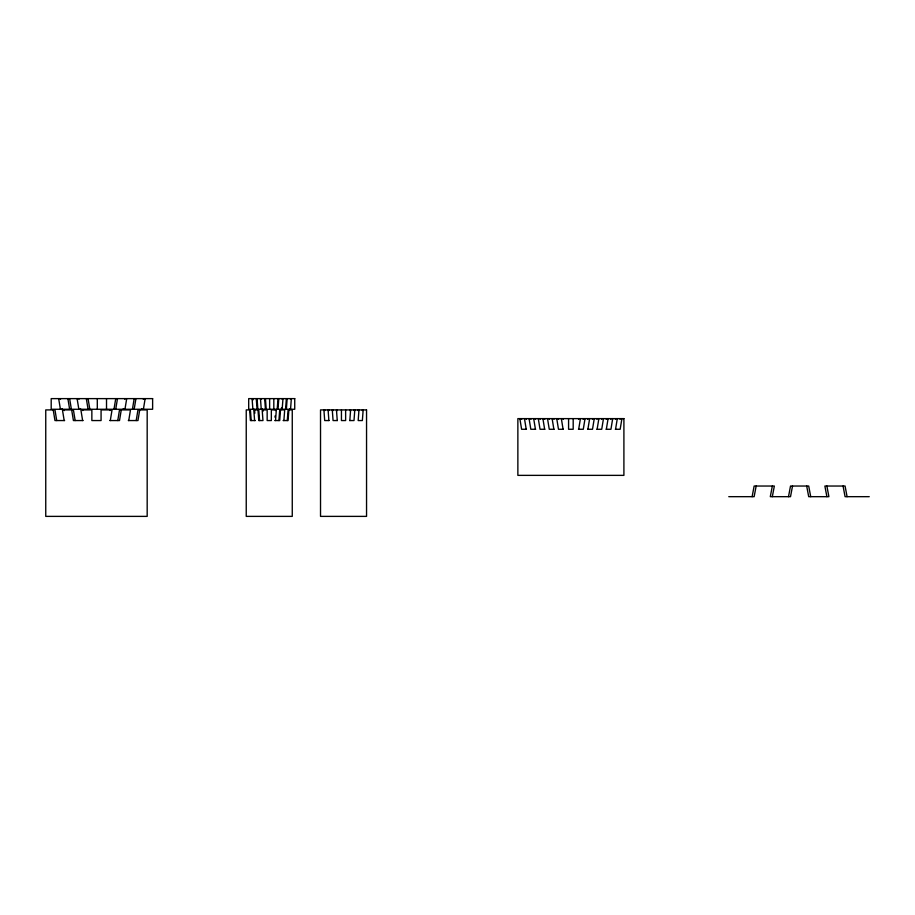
<?xml version="1.0" encoding="UTF-8"?>
<svg xmlns="http://www.w3.org/2000/svg" width="915" height="915" viewBox="0 0 915 915"><rect width="100%" height="100%" fill="white"/><g stroke="black" fill="none" stroke-linecap="round" stroke-linejoin="round"><path stroke-width="1.37" d="M274.98 417.229L275.083 415.902M275.472 410.572L275.529 409.909M275.529 420.557L276.319 409.909L271.343 409.909L271.343 420.557L267.157 420.557L267.157 409.909L262.182 409.909L262.971 420.557L258.785 420.557L257.996 409.909M277.199 409.268L278 398.62M278 409.268L278.789 398.62M278.915 420.557L279.716 409.909L284.691 409.909L283.89 420.557M280.505 409.909L279.716 420.557L274.729 420.557M281.385 409.268L281.488 407.93M282.129 399.283L282.175 398.62M282.175 409.268L282.975 398.62M285.572 409.268L286.361 398.62M286.361 409.268L287.161 398.62M287.287 420.557L288.076 409.909L292.262 409.909L292.262 516.38L246.238 516.38L246.238 409.909L250.413 409.909L251.213 420.557M288.877 409.909L288.076 420.557L283.101 420.557M289.758 409.268L289.803 408.605M290.501 399.283L290.547 398.62M290.547 409.268L291.347 398.62M349.759 410.572L349.816 409.909M349.816 420.557L350.605 409.909M353.945 410.572L354.002 409.909M354.791 409.909L354.002 420.557L349.713 420.557M358.131 410.572L358.177 409.909M358.977 409.909L358.177 420.557L362.363 420.557L363.163 409.909M362.317 410.572L362.363 409.909M110.189 410.572L110.292 409.909M110.292 420.557L112.042 409.909L101.073 409.909L101.073 420.557L91.855 420.557L91.855 409.909L80.886 409.909L82.636 420.557M113.986 409.268L115.736 398.62M115.736 409.268L117.486 398.62M117.772 420.557L119.51 409.909L130.479 409.909L128.74 420.557M121.26 409.909L119.51 420.557L109.869 420.557M123.205 409.268L123.319 408.605M124.852 399.283L124.955 398.62M124.955 409.268L126.705 398.62M132.435 409.268L134.173 398.62M134.173 409.268L135.923 398.62M136.209 420.557L137.959 409.909L147.178 409.909L147.178 516.38L45.75 516.38L45.75 409.909L54.969 409.909L56.719 420.557M139.709 409.909L137.959 420.557L128.306 420.557M141.653 409.268L141.756 408.605M143.289 399.283L143.403 398.62M143.403 409.268L145.142 398.62M578.566 419.299L578.68 418.624M578.68 429.272L580.419 418.624M583.175 419.299L583.29 418.624M585.028 418.624L583.29 429.272L578.452 429.272M587.785 419.299L587.899 418.624M587.899 429.272L589.637 418.624M592.394 419.299L592.508 418.624M594.258 418.624L592.508 429.272L587.682 429.272M597.003 419.299L597.118 418.624M597.118 429.272L598.868 418.624M601.613 419.299L601.727 418.624M603.477 418.624L601.727 429.272L596.9 429.272M606.233 419.299L606.336 418.624M606.336 429.272L608.086 418.624M610.843 419.299L610.946 418.624M612.695 418.624L610.946 429.272L606.119 429.272M615.452 419.299L615.555 418.624M615.555 429.272L617.305 418.624M620.061 419.299L620.164 418.624M621.914 418.624L620.164 429.272L615.337 429.272M752.119 496.673L754.143 486.037L774.342 486.037L772.329 496.673M756.156 486.037L754.143 496.673L728.763 496.673M772.329 486.037L770.304 496.673L790.514 496.673L792.527 486.037M788.501 496.673L790.514 486.037L808.7 486.037L810.713 496.673M64.622 420.557L54.969 420.557L53.219 409.909M83.059 420.557L73.417 420.557L71.667 409.909M255.399 420.557L250.413 420.557L249.623 409.909M328.988 420.557L324.699 420.557L323.91 409.909M337.361 420.557L333.071 420.557L332.282 409.909M526.434 429.272L521.607 429.272L519.857 418.624M535.652 429.272L530.826 429.272L529.076 418.624M544.871 429.272L540.044 429.272L538.294 418.624M554.09 429.272L549.263 429.272L547.513 418.624M563.32 429.272L558.482 429.272L556.743 418.624M869.25 496.673L845.071 496.673L843.058 486.037M847.084 496.673L845.071 486.037L824.873 486.037L826.886 496.673M826.886 486.037L828.899 496.673L808.7 496.673L806.687 486.037M563.091 418.624L563.205 419.299M561.353 418.624L563.091 429.272M558.482 418.624L558.596 419.299M553.872 418.624L553.987 419.299M552.134 418.624L553.872 429.272M549.263 418.624L549.377 419.299M544.654 418.624L544.768 419.299M542.904 418.624L544.654 429.272M540.044 418.624L540.159 419.299M535.435 418.624L535.538 419.299M533.685 418.624L535.435 429.272M530.826 418.624L530.929 419.299M526.216 418.624L526.319 419.299M524.467 418.624L526.216 429.272M521.607 418.624L521.71 419.299M88.069 398.62L89.819 409.268M86.33 398.62L88.069 409.268M82.636 409.909L82.739 410.572M78.85 398.62L78.965 399.283M80.486 408.605L80.6 409.268M77.1 398.62L78.85 409.268M75.156 420.557L73.417 409.909L62.449 409.909L64.187 420.557M69.632 398.62L71.381 409.268M67.882 398.62L69.632 409.268M64.187 409.909L64.302 410.572M60.413 398.62L60.516 399.283M62.048 408.605L62.163 409.268M58.663 398.62L60.413 409.268M337.258 409.909L337.303 410.572M336.468 409.909L337.258 420.557M333.071 409.909L333.129 410.572M328.885 409.909L328.943 410.572M328.096 409.909L328.885 420.557M324.699 409.909L324.756 410.572M265.442 398.62L266.231 409.268M264.652 398.62L265.442 409.268M262.971 409.909L263.074 411.247M261.255 398.62L261.301 399.283M261.999 408.605L262.045 409.268M260.466 398.62L261.255 409.268M259.574 420.557L258.785 409.909L253.81 409.909L254.599 420.557M257.069 398.62L257.858 409.268M256.28 398.62L257.069 409.268M254.599 409.909L254.656 410.572M254.702 411.247L254.85 413.237M252.883 398.62L252.986 399.947M253.627 408.605L253.684 409.268M252.094 398.62L252.883 409.268M573.19 418.624L573.19 429.272L568.581 429.272L568.581 418.624M345.63 409.909L345.63 420.557L341.444 420.557L341.444 409.909M273.814 398.62L273.814 409.268M269.628 398.62L269.628 409.268M106.517 398.62L106.517 409.268M97.299 398.62L97.299 409.268M152.622 398.62L51.194 398.62L51.194 409.268L152.622 409.268L152.622 398.62M294.733 398.62L248.697 398.62L248.697 409.268L294.733 409.268L294.733 398.62M366.549 409.909L320.525 409.909L320.525 516.38L366.549 516.38L366.549 409.909M623.904 418.624L517.867 418.624L517.867 475.365L623.904 475.365L623.904 418.624"/></g></svg>
